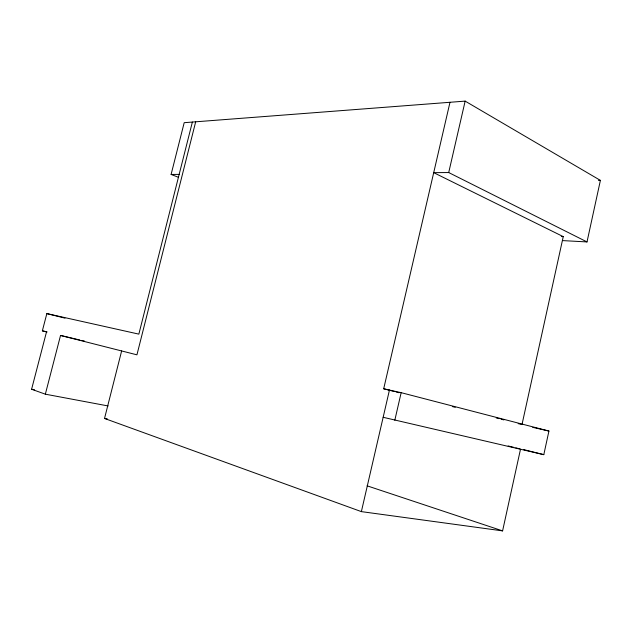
<?xml version="1.0" encoding="UTF-8"?>
<svg xmlns="http://www.w3.org/2000/svg" width="632" height="632" viewBox="0 0 632 632"><rect width="100%" height="100%" fill="white"/><g stroke="black" fill="none" stroke-linecap="round" stroke-linejoin="round"><path stroke-width="0.95" d="M562.456 240.587L587.01 241.93L600.4 180.381L465.152 101.12L184.196 122.687L171.106 174.448L178.461 177.3M383.15 417.294L543.804 454.661L548.932 431.048L401.154 392.67L383.695 388.775L449.992 102.289M521.985 424.601L563.254 236.629L433.71 172.655L448.712 172.552L587.01 241.93M121.636 350.942L104.525 418.455L361.37 511.62L502.598 530.88L520.539 449.052M448.712 172.552L465.152 101.12M394.81 420.256L401.154 392.67M361.37 511.62L389.446 390.055M192.365 122.063L138.85 334.13L46.847 313.598L42.36 330.836L46.515 331.887L31.6 389.257L45.346 394.178L108.135 405.957M195.683 121.81L136.939 354.829L60.538 335.442L45.346 394.178M171.106 174.448L179.156 174.393M598.425 180.381L600.4 180.381M561.303 236.534L563.254 236.629M104.525 418.455L107.44 418.977M31.6 389.257L34.499 389.818M532.705 427.351L548.932 431.048M60.538 335.442L79.751 339.984M81.67 340.435L84.546 341.114M42.36 330.836L47.155 331.966M46.847 313.598L64.985 318.141M523.817 449.644L543.804 454.661M508.16 445.947L513.871 447.385M515.775 447.859L519.583 448.815M383.695 388.775L394.186 391.492M396.098 391.982L398.958 392.725M452.362 406.566L455.23 407.308M496.238 417.934L499.098 418.668M501.002 419.166L503.87 419.909M518.177 423.614L521.037 424.356M367.105 485.826L502.598 530.88"/></g></svg>
